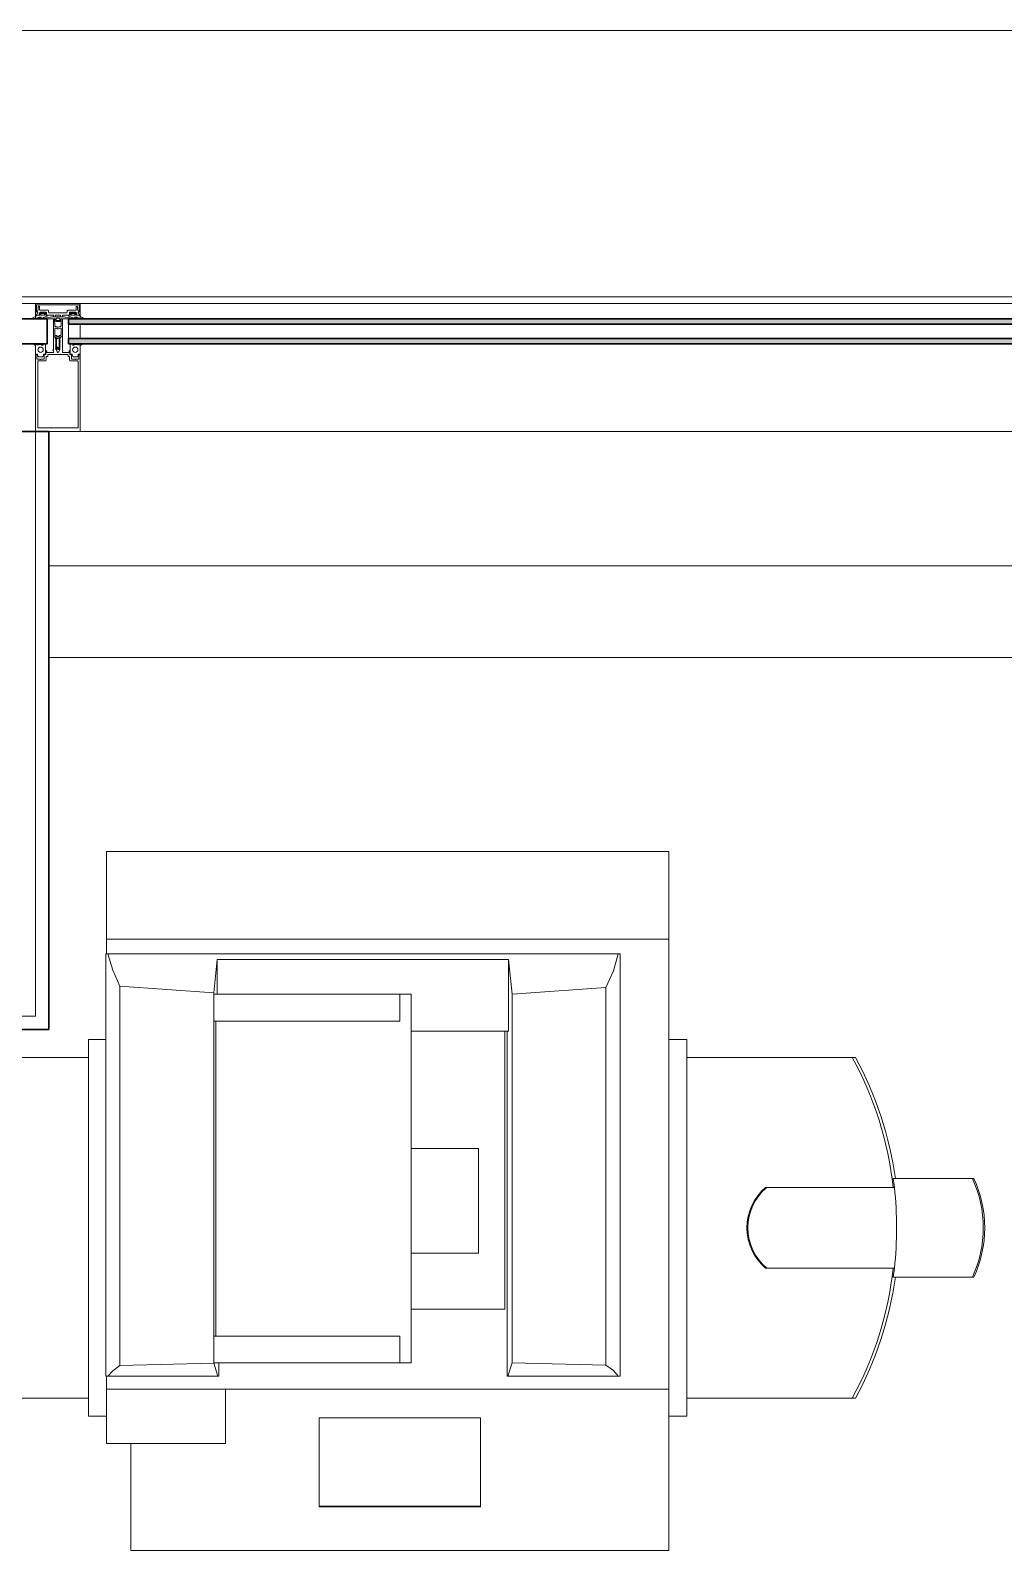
# Model space of a CAD drawing. Header units: millimetres. Extents: x 90978 to 295199, y -4084 to 97293.
# Drawn here: x 190020 to 191105, y 33305 to 35000 of the extents above; entities that cross this region are included whole.
import ezdxf

# ---------------------------------------------------------------- set-up
doc = ezdxf.new("R2010")
doc.units = ezdxf.units.MM
doc.header["$MEASUREMENT"] = 0
for name, color, linetype, lineweight in [('CSM-STL-XX-ZZ-M3-A-XXXX-00001_detached _19_04_21__rvt-1-Level 0$0$A-DETL-GENF', 7, 'CONTINUOUS', 9), ('CSM-STL-XX-ZZ-M3-A-XXXX-00001_detached _19_04_21__rvt-1-Level 0$0$A-GLAZ-CURT', 7, 'CONTINUOUS', 9), ('CSM-STL-XX-ZZ-M3-A-XXXX-00001_detached _19_04_21__rvt-1-Level 0$0$A-GLAZ-CWMG', 7, 'CONTINUOUS', 9), ('CSM-STL-XX-ZZ-M3-A-XXXX-00001_detached _19_04_21__rvt-1-Level 0$0$A-WALL', 7, 'CONTINUOUS', 9), ('CSM-STL-XX-ZZ-M3-A-XXXX-00001_detached _19_04_21__rvt-1-Level 0$0$I-WALL', 7, 'CONTINUOUS', 9), ('I-FURN', 8, 'CONTINUOUS', 9)]:
    doc.layers.add(name, color=color, linetype=linetype, lineweight=lineweight)

msp = doc.modelspace()

# ---------------------------------------------------------------- hatches: boundary and pattern name
at = {"layer": 'CSM-STL-XX-ZZ-M3-A-XXXX-00001_detached _19_04_21__rvt-1-Level 0$0$A-GLAZ-CURT'}
h = msp.add_hatch(color=256, dxfattribs=at)
h.paths.add_polyline_path([(191565.4, 34650.7), (191571.3, 34650.7), (191571.3, 34656.7), (190062.8, 34656.7), (190062.8, 34650.7), (190932, 34650.7)], flags=0)
h.paths.add_polyline_path([(191565.4, 34672.7), (191571.3, 34672.7), (191571.3, 34678.7), (190062.8, 34678.7), (190062.8, 34672.7), (190932, 34672.7)], flags=0)

# ---------------------------------------------------------------- linework, layer by layer
at = {"layer": 'CSM-STL-XX-ZZ-M3-A-XXXX-00001_detached _19_04_21__rvt-1-Level 0$0$A-DETL-GENF'}
for p, q in [((190027.3, 34695.7), (190074.3, 34695.7)), ((190023.6, 34678.7), (190022.7, 34678.7)), ((190025.8, 34683.2), (190025.8, 34694.2)), ((190026.7, 34682.7), (190026.3, 34682.7)), ((190026.8, 34693.7), (190026.8, 34692.4)), ((190028.4, 34685.6), (190026.9, 34683)), ((190028.2, 34685.6), (190026.9, 34682.8)), ((190027, 34692), (190027, 34686.6)), ((190027, 34682.7), (190029.9, 34682.7)), ((190027.1, 34686.4), (190028.2, 34685.8)), ((190027.2, 34682.7), (190030.5, 34682.7)), ((190028, 34694.2), (190027.3, 34694.2)), ((190029, 34689), (190027.6, 34686.6)), ((190027.6, 34686.3), (190028.3, 34685.9)), ((190070.1, 34694.2), (190028, 34694.2)), ((190029, 34692.2), (190029, 34689.3)), ((190029, 34679.2), (190034.2, 34679.2)), ((190045.8, 34678.7), (190029, 34678.7)), ((190029.8, 34692.7), (190029.5, 34692.7)), ((190029.8, 34683.9), (190029.8, 34684.4)), ((190030.5, 34683.8), (190030, 34683.7)), ((190030, 34680), (190032.1, 34680.3)), ((190030.3, 34688.9), (190030.3, 34692.2)), ((190030.3, 34684.4), (190031.8, 34685.7)), ((190032, 34680.5), (190030.3, 34680.5)), ((190030.7, 34683.8), (190030.5, 34683.8)), ((190030.7, 34682.9), (190030.7, 34683.8)), ((190039.5, 34688.4), (190030.8, 34688.4)), ((190031.3, 34685.9), (190037.5, 34685.9)), ((190031.8, 34685.7), (190036, 34685.7)), ((190031.9, 34684.2), (190031.9, 34683.2)), ((190035.4, 34684.7), (190032.4, 34684.7)), ((190032.4, 34682.7), (190035.4, 34682.7)), ((190038.6, 34681.6), (190034.7, 34680)), ((190035, 34679.3), (190042.2, 34680.6)), ((190035.9, 34683.2), (190035.9, 34684.2)), ((190036, 34685.7), (190037.5, 34684.4)), ((190037.2, 34683.8), (190037.2, 34682.9)), ((190037.4, 34683.8), (190037.2, 34683.8)), ((190037.8, 34683.7), (190037.4, 34683.8)), ((190037.4, 34682.7), (190038.9, 34682.7)), ((190038, 34685.4), (190038, 34683.9)), ((190038, 34682.7), (190045.3, 34682.7)), ((190038.9, 34682.7), (190038.9, 34682.1)), ((190040.5, 34686.2), (190040.5, 34687.4)), ((190050.8, 34685.2), (190041.5, 34685.2)), ((190044, 34680.7), (190050.8, 34680.7)), ((190045.8, 34682.2), (190045.8, 34681.2)), ((190047.2, 34678.7), (190045.8, 34678.7)), ((190045.8, 34678.5), (190045.8, 34659.2)), ((190046.9, 34678.7), (190046, 34678.7)), ((190046.3, 34680.7), (190047.2, 34680.7)), ((190047.6, 34677.6), (190047.6, 34678.3)), ((190047.7, 34681.2), (190047.7, 34682.2)), ((190048.2, 34682.7), (190050.5, 34682.7)), ((190048.8, 34678.8), (190048.8, 34677.2)), ((190050.8, 34679.3), (190049.3, 34679.3)), ((190060.1, 34685.2), (190050.8, 34685.2)), ((190050.8, 34680.7), (190057.7, 34680.7)), ((190052.3, 34679.3), (190050.8, 34679.3)), ((190051.1, 34682.7), (190053.4, 34682.7)), ((190052.8, 34677.2), (190052.8, 34678.8)), ((190053.9, 34682.2), (190053.9, 34681.2)), ((190054.1, 34678.3), (190054.1, 34677.6)), ((190054.4, 34680.7), (190055.3, 34680.7)), ((190055.8, 34678.7), (190054.5, 34678.7)), ((190055.6, 34678.7), (190054.8, 34678.7)), ((190055.8, 34681.2), (190055.8, 34682.2)), ((190072.6, 34678.7), (190055.8, 34678.7)), ((190055.8, 34668.9), (190055.8, 34678.5)), ((190056.3, 34682.7), (190063.7, 34682.7)), ((190059.4, 34680.6), (190066.6, 34679.3)), ((190061.1, 34687.4), (190061.1, 34686.2)), ((190070.8, 34688.4), (190062.1, 34688.4)), ((190062.7, 34682.7), (190062.7, 34682.1)), ((190064.3, 34682.7), (190062.7, 34682.7)), ((190063, 34681.6), (190066.9, 34680)), ((190063.6, 34683.9), (190063.6, 34685.4)), ((190063.8, 34683.7), (190064.3, 34683.8)), ((190064.1, 34685.9), (190070.3, 34685.9)), ((190065.6, 34685.7), (190064.1, 34684.4)), ((190064.3, 34683.8), (190064.5, 34683.8)), ((190064.5, 34683.8), (190064.5, 34682.9)), ((190069.8, 34685.7), (190065.6, 34685.7)), ((190065.7, 34683.2), (190065.7, 34684.2)), ((190066.2, 34684.7), (190069.2, 34684.7)), ((190069.2, 34682.7), (190066.2, 34682.7)), ((190067.5, 34679.2), (190072.6, 34679.2)), ((190069.6, 34680.5), (190071.4, 34680.5)), ((190071.7, 34680), (190069.6, 34680.3)), ((190069.7, 34684.2), (190069.7, 34683.2)), ((190071.3, 34684.4), (190069.8, 34685.7)), ((190074.3, 34694.2), (190070.1, 34694.2)), ((190071, 34683.8), (190071.2, 34683.8)), ((190071, 34682.9), (190071, 34683.8)), ((190071.2, 34683.8), (190071.6, 34683.7)), ((190074.4, 34682.7), (190071.2, 34682.7)), ((190071.3, 34692.2), (190071.3, 34688.9)), ((190072.1, 34692.7), (190071.8, 34692.7)), ((190071.8, 34684.4), (190071.8, 34683.9)), ((190071.8, 34682.7), (190074.6, 34682.7)), ((190072.6, 34689.3), (190072.6, 34692.2)), ((190074.1, 34686.6), (190072.7, 34689)), ((190073.3, 34685.9), (190074, 34686.3)), ((190074.8, 34683), (190073.3, 34685.6)), ((190074.8, 34682.8), (190073.4, 34685.6)), ((190073.5, 34685.8), (190074.5, 34686.3)), ((190074.6, 34686.5), (190074.6, 34692)), ((190074.8, 34692.4), (190074.8, 34693.7)), ((190075.3, 34682.7), (190075, 34682.7)), ((190075.8, 34694.2), (190075.8, 34683.2)), ((190078, 34678.7), (190079, 34678.7)), ((190047.1, 34677.8), (190047.6, 34677.8)), ((190047.3, 34670.7), (190047.1, 34677.8)), ((190048.8, 34675.7), (190047.2, 34677)), ((190047.3, 34660.7), (190047.3, 34667.9)), ((190047.4, 34677.6), (190047.6, 34677.6)), ((190048.2, 34670.2), (190047.8, 34670.2)), ((190047.8, 34668.4), (190048.2, 34668.4)), ((190052.8, 34675.7), (190048.8, 34675.7)), ((190049.3, 34676.7), (190052.3, 34676.7)), ((190054.4, 34677), (190052.8, 34675.7)), ((190053.8, 34670.2), (190053.5, 34670.2)), ((190053.5, 34668.4), (190053.7, 34668.4)), ((190053.7, 34668.4), (190053.8, 34668.4)), ((190054.1, 34677.8), (190054.5, 34677.8)), ((190054.1, 34677.6), (190054.3, 34677.6)), ((190054.4, 34671.2), (190054.3, 34670.7)), ((190054.3, 34667.9), (190054.3, 34660.7)), ((190054.5, 34677.8), (190054.4, 34671.2)), ((190055.8, 34659.2), (190055.8, 34668.9)), ((190027.1, 34650.7), (190024.7, 34650.7)), ((190025.8, 34648.3), (190025.8, 34639.1)), ((190027.1, 34650.3), (190027.1, 34650.7)), ((190029.1, 34649.8), (190027.6, 34649.8)), ((190031.4, 34650.1), (190030.1, 34650.1)), ((190035.5, 34650.7), (190032.8, 34650.7)), ((190032.8, 34649.7), (190034.2, 34649.7)), ((190034.2, 34649.2), (190033.3, 34649.2)), ((190037, 34639.1), (190037, 34649.2)), ((190045.3, 34643.7), (190045.8, 34644.6)), ((190045.8, 34644.8), (190045.8, 34658.2)), ((190046.3, 34658.7), (190048.3, 34658.7)), ((190048.2, 34658.7), (190046.3, 34658.7)), ((190048.3, 34660.2), (190047.8, 34660.2)), ((190047.8, 34657.5), (190048.6, 34656.6)), ((190048.5, 34657.8), (190048, 34657.8)), ((190048.6, 34656.3), (190048.2, 34656)), ((190048.2, 34656), (190048.6, 34655.8)), ((190048.5, 34654.4), (190048.2, 34654.2)), ((190048.2, 34654.2), (190048.6, 34654)), ((190048.6, 34652.7), (190048.2, 34652.4)), ((190048.2, 34652.4), (190048.6, 34652.2)), ((190048.6, 34650.9), (190048.2, 34650.6)), ((190048.2, 34650.6), (190048.6, 34650.4)), ((190048.6, 34649.1), (190048.2, 34648.8)), ((190048.2, 34648.8), (190048.6, 34648.6)), ((190048.6, 34647.3), (190048.2, 34647)), ((190048.2, 34647), (190048.6, 34646.8)), ((190048.6, 34645.5), (190048.2, 34645.2)), ((190048.2, 34645.2), (190048.6, 34645)), ((190048.5, 34654.1), (190048.6, 34653.8)), ((190048.5, 34651.4), (190048.6, 34651.1)), ((190048.6, 34653.8), (190048.7, 34652.8)), ((190048.6, 34652.2), (190048.6, 34651.8)), ((190048.6, 34651.1), (190048.7, 34652)), ((190048.7, 34658.2), (190048.7, 34658)), ((190048.7, 34655.6), (190048.7, 34654.5)), ((190048.7, 34650.2), (190048.7, 34649.2)), ((190048.7, 34648.4), (190048.7, 34647.4)), ((190048.7, 34646.6), (190048.8, 34645.6)), ((190048.8, 34645.6), (190049.6, 34644.3)), ((190048.8, 34644.6), (190049.9, 34641.8)), ((190050, 34644.6), (190049.6, 34645.4)), ((190050.7, 34658.5), (190049.8, 34659.5)), ((190049.8, 34645.7), (190051.9, 34645.7)), ((190050.8, 34646.7), (190050, 34646.7)), ((190051.7, 34646.7), (190050.8, 34646.7)), ((190051.8, 34659.5), (190051, 34658.5)), ((190052, 34645.4), (190051.6, 34644.6)), ((190051.8, 34641.8), (190052.9, 34644.6)), ((190052.1, 34644.3), (190052.8, 34645.6)), ((190052.8, 34645.6), (190052.9, 34644.8)), ((190052.9, 34658), (190052.9, 34658.2)), ((190052.9, 34655.5), (190052.9, 34656.3)), ((190052.9, 34654.7), (190053, 34653.8)), ((190052.9, 34651.9), (190052.9, 34652.9)), ((190052.9, 34650.1), (190053, 34651.1)), ((190052.9, 34648.3), (190052.9, 34649.3)), ((190052.9, 34646.5), (190052.9, 34647.5)), ((190053.4, 34655.1), (190053, 34655.4)), ((190053, 34654.9), (190053.4, 34655.1)), ((190053, 34653.8), (190053.2, 34654.1)), ((190053.4, 34653.3), (190053, 34653.6)), ((190053, 34653.1), (190053.4, 34653.3)), ((190053, 34651.8), (190053, 34652.2)), ((190053.4, 34651.5), (190053, 34651.8)), ((190053, 34651.3), (190053.4, 34651.5)), ((190053, 34651.1), (190053.2, 34651.4)), ((190053.4, 34649.7), (190053, 34650)), ((190053, 34649.5), (190053.4, 34649.7)), ((190053.4, 34647.9), (190053, 34648.2)), ((190053, 34647.7), (190053.4, 34647.9)), ((190053.4, 34646.1), (190053, 34646.4)), ((190053, 34645.9), (190053.4, 34646.1)), ((190053.6, 34657.8), (190053.1, 34657.8)), ((190053.1, 34656.7), (190053.8, 34657.4)), ((190053.8, 34660.2), (190053.4, 34660.2)), ((190053.4, 34658.7), (190055.3, 34658.7)), ((190055.3, 34658.7), (190053.4, 34658.7)), ((190053.8, 34657.4), (190053.8, 34657.6)), ((190055.8, 34658.2), (190055.8, 34644.8)), ((190055.9, 34644.6), (190056.4, 34643.7)), ((190064.6, 34639.1), (190064.6, 34649.2)), ((190066.1, 34650.7), (190068.9, 34650.7)), ((190068.9, 34649.7), (190067.5, 34649.7)), ((190067.5, 34649.2), (190068.4, 34649.2)), ((190070.2, 34650.1), (190071.5, 34650.1)), ((190072.6, 34649.8), (190074, 34649.8)), ((190074.5, 34650.7), (190077, 34650.7)), ((190074.5, 34650.3), (190074.5, 34650.7)), ((190075.8, 34648.3), (190075.8, 34639.1)), ((190025.8, 34639.1), (190027.8, 34639.1)), ((190025.8, 34626.1), (190025.8, 34638.2)), ((190026.3, 34638.7), (190027.4, 34638.7)), ((190027.3, 34637.5), (190027.3, 34634.2)), ((190029.5, 34636.1), (190027.4, 34637.9)), ((190028.1, 34637.7), (190027.5, 34637.7)), ((190028.2, 34638.1), (190027.6, 34638.1)), ((190027.8, 34633.7), (190031.1, 34633.7)), ((190027.9, 34637.5), (190029.5, 34636.1)), ((190028.2, 34638.1), (190028.2, 34638.7)), ((190028.3, 34631.2), (190028.3, 34626.1)), ((190036.7, 34631.7), (190028.8, 34631.7)), ((190029.5, 34636.1), (190033.5, 34636.1)), ((190031.7, 34633.7), (190035, 34633.7)), ((190033.5, 34636.1), (190035.5, 34637.9)), ((190034.7, 34638.1), (190034.7, 34638.7)), ((190034.7, 34638.1), (190035.3, 34638.1)), ((190035.3, 34637.7), (190034.7, 34637.7)), ((190035.1, 34639.1), (190037, 34639.1)), ((190035.5, 34638.7), (190037.1, 34638.7)), ((190035.5, 34634.2), (190035.5, 34637.5)), ((190037.3, 34638.9), (190037.3, 34642.4)), ((190037.4, 34642.6), (190037.7, 34643.1)), ((190037.7, 34636), (190037.7, 34632.7)), ((190038.1, 34642.1), (190038.1, 34641.4)), ((190038.4, 34642.6), (190038.2, 34642.4)), ((190039, 34636.5), (190038.2, 34636.5)), ((190038.3, 34641.2), (190041.3, 34641.2)), ((190039.5, 34638.2), (190039.5, 34637)), ((190045.4, 34638.7), (190040, 34638.7)), ((190041.9, 34641.2), (190045.6, 34641.2)), ((190045.6, 34643.4), (190045.4, 34643.4)), ((190050.8, 34638.7), (190045.4, 34638.7)), ((190045.8, 34641.4), (190045.8, 34643.2)), ((190061.6, 34638.7), (190050.8, 34638.7)), ((190055.8, 34643.2), (190055.8, 34641.4)), ((190056.2, 34643.4), (190056, 34643.4)), ((190056, 34641.2), (190059.8, 34641.2)), ((190060.4, 34641.2), (190063.3, 34641.2)), ((190062.1, 34637), (190062.1, 34638.2)), ((190063.4, 34636.5), (190062.6, 34636.5)), ((190063.4, 34642.4), (190063.3, 34642.6)), ((190063.5, 34641.4), (190063.5, 34642.1)), ((190063.9, 34632.7), (190063.9, 34636)), ((190064, 34643.1), (190064.2, 34642.6)), ((190064.3, 34642.4), (190064.3, 34638.9)), ((190064.5, 34638.7), (190066.2, 34638.7)), ((190066.5, 34639.1), (190064.6, 34639.1)), ((190072.8, 34631.7), (190064.9, 34631.7)), ((190068.2, 34636.1), (190066.1, 34637.8)), ((190066.1, 34637.5), (190066.1, 34634.2)), ((190066.9, 34638.1), (190066.3, 34638.1)), ((190066.9, 34637.7), (190066.3, 34637.7)), ((190066.6, 34633.7), (190069.9, 34633.7)), ((190066.9, 34638.1), (190066.9, 34638.7)), ((190072.2, 34636.1), (190068.2, 34636.1)), ((190070.5, 34633.7), (190073.8, 34633.7)), ((190072.2, 34636.1), (190074.2, 34637.8)), ((190073.8, 34637.5), (190072.2, 34636.1)), ((190073.3, 34626.1), (190073.3, 34631.2)), ((190073.4, 34638.1), (190073.4, 34638.7)), ((190073.4, 34638.1), (190074, 34638.1)), ((190074.1, 34637.7), (190073.5, 34637.7)), ((190075.8, 34639.1), (190073.8, 34639.1)), ((190074.3, 34638.7), (190075.3, 34638.7)), ((190074.3, 34634.2), (190074.3, 34637.5)), ((190075.8, 34638.2), (190075.8, 34626.1)), ((190025.8, 34564.9), (190025.8, 34626.1)), ((190028.3, 34626.1), (190028.3, 34564.9)), ((190073.3, 34564.9), (190073.3, 34626.1)), ((190075.8, 34564.9), (190075.8, 34626.1)), ((190025.8, 34564.9), (190025.8, 34554.2)), ((190028.3, 34557.5), (190028.3, 34564.9)), ((190073.3, 34564.9), (190073.3, 34557.5)), ((190075.8, 34554.2), (190075.8, 34564.9)), ((190026.8, 34553.2), (190074.8, 34553.2)), ((190072.8, 34557), (190028.8, 34557))]:
    msp.add_line(p, q, dxfattribs=at)
for centre in [(190031.5, 34644.2), (190070.2, 34644.2)]:
    msp.add_circle(centre, 3, dxfattribs=at)
for centre, radius, start, end in [((190027.3, 34694.2), 1.5, 90, 180), ((190074.3, 34694.2), 1.5, 0, 90), ((190022.7, 34679), 0.25, 151.0662, 270), ((190024.2, 34678.1), 2, 109.948, 151.0662), ((190021.1, 34686.6), 7, 289.948, 324.4239), ((190023.6, 34680.2), 1.5, 270, 283.3207), ((190013.4, 34723.5), 46, 283.3207, 290.1437), ((190026.3, 34683.2), 0.5, 180, 270), ((190026.7, 34682.9), 0.2, 270, 333.4345), ((190027.3, 34693.7), 0.5, 90, 180), ((190027, 34692.4), 0.2, 180, 240.0066), ((190027, 34682.9), 0.2, 149.2563, 270), ((190027.2, 34682.2), 0.5, 90, 144.4239), ((190026.8, 34692), 0.2, 0, 60.0066), ((190027.2, 34686.6), 0.2, 180, 239.9992), ((190027.7, 34686.5), 0.2, 150, 240), ((190028.1, 34685.7), 0.2, 333.4345, 59.9992), ((190028.2, 34685.7), 0.2, 329.2563, 60), ((190029, 34679), 0.2, 90, 180), ((190029, 34678.9), 0.2, 180, 270), ((190029.5, 34692.2), 0.5, 90, 180), ((190028.5, 34689.3), 0.5, 330, 0), ((190030.3, 34677.5), 3, 90, 110.1437), ((190030.1, 34679.6), 0.4, 111.8287, 270), ((190029.8, 34692.2), 0.5, 0, 90), ((190031.3, 34684.4), 1.5, 90, 180), ((190030, 34683.9), 0.2, 180, 270), ((190029.9, 34683.7), 1, 270, 345.5225), ((190031, 34687.8), 8.63, 264.1001, 279.8385), ((190030.5, 34684.1), 0.3, 132, 259.9999), ((190030.8, 34688.9), 0.5, 180, 270), ((190030.5, 34682.9), 0.2, 270, 0), ((190030.6, 34683.5), 0.2, 345.5225, 89.9999), ((190032.4, 34684.2), 0.5, 90, 180), ((190032.4, 34683.2), 0.5, 180, 224.9999), ((190032, 34680.4), 0.1, 291.8289, 90), ((190032.4, 34683.2), 0.5, 225, 270), ((190031, 34687.8), 8.63, 279.8385, 295.5769), ((190034.2, 34684.2), 5, 270, 280), ((190035.4, 34684.2), 0.5, 0, 90), ((190035.4, 34683.2), 0.5, 270, 0), ((190037.2, 34683.5), 0.2, 90.0001, 194.4775), ((190038, 34683.7), 1, 194.4775, 270), ((190037.4, 34682.9), 0.2, 180, 270), ((190037.3, 34684.1), 0.3, 280, 48), ((190037.5, 34685.4), 0.5, 0, 90), ((190037.8, 34683.9), 0.2, 270, 0), ((190038.4, 34682.1), 0.5, 292.0362, 0), ((190039.5, 34687.4), 1, 0, 90), ((190041.5, 34686.2), 1, 180, 270), ((190044, 34670.7), 10, 90, 100), ((190045.3, 34682.2), 0.5, 0, 90), ((190046.3, 34681.2), 0.5, 180, 270), ((190046, 34678.5), 0.2, 90, 180), ((190046.9, 34677.8), 0.9, 16.6016, 90), ((190047.2, 34681.2), 0.5, 270, 0), ((190047.2, 34678.3), 0.4, 0, 90), ((190048.2, 34682.2), 0.5, 90, 180), ((190049.3, 34678.8), 0.5, 90, 180), ((190050.8, 34682.7), 0.3, 90, 180), ((190050.8, 34682.7), 0.3, 360, 90), ((190052.3, 34678.8), 0.5, 0, 90), ((190053.4, 34682.2), 0.5, 0, 90), ((190054.4, 34681.2), 0.5, 180, 270), ((190054.8, 34677.8), 0.9, 90, 163.3984), ((190054.5, 34678.3), 0.4, 90, 180), ((190055.3, 34681.2), 0.5, 270, 0), ((190055.6, 34678.5), 0.2, 0, 90), ((190056.3, 34682.2), 0.5, 90, 180), ((190057.7, 34670.7), 10, 80, 90), ((190060.1, 34686.2), 1, 270, 0), ((190062.1, 34687.4), 1, 90, 180), ((190063.2, 34682.1), 0.5, 180, 247.9638), ((190064.1, 34685.4), 0.5, 90, 180), ((190063.8, 34683.9), 0.2, 180, 270), ((190063.7, 34683.7), 1, 270, 345.5225), ((190064.3, 34684.1), 0.3, 132, 259.9999), ((190064.3, 34682.9), 0.2, 270, 0), ((190064.4, 34683.5), 0.2, 345.5225, 89.9999), ((190066.2, 34684.2), 0.5, 90, 180), ((190066.2, 34683.2), 0.5, 180, 270), ((190067.5, 34684.2), 5, 260, 270), ((190070.7, 34687.8), 8.63, 244.4231, 260.1615), ((190069.2, 34684.2), 0.5, 0, 90), ((190069.2, 34683.2), 0.5, 270, 315), ((190070.7, 34687.8), 8.63, 260.1615, 275.8999), ((190069.6, 34680.4), 0.1, 90, 248.1714), ((190069.2, 34683.2), 0.5, 315, 0), ((190070.3, 34684.4), 1.5, 0, 90), ((190070.8, 34688.9), 0.5, 270, 0), ((190071, 34683.5), 0.2, 90.0001, 194.4775), ((190071.8, 34683.7), 1, 194.4775, 270), ((190071.2, 34682.9), 0.2, 180, 270), ((190071.1, 34684.1), 0.3, 280, 48), ((190071.8, 34692.2), 0.5, 90, 180), ((190071.4, 34677.5), 3, 69.8563, 90), ((190071.5, 34679.6), 0.4, 270, 68.1713), ((190071.6, 34683.9), 0.2, 270, 0), ((190072.1, 34692.2), 0.5, 0, 90), ((190088.3, 34723.5), 46, 249.8563, 256.6793), ((190073.1, 34689.3), 0.5, 180, 210), ((190072.6, 34679), 0.2, 360, 90), ((190072.6, 34678.9), 0.2, 270, 0), ((190073.4, 34685.7), 0.2, 120, 210.7437), ((190073.6, 34685.6), 0.2, 116.565, 206.565), ((190073.9, 34686.5), 0.2, 300, 30), ((190074.3, 34693.7), 0.5, 0, 90), ((190074.4, 34682.2), 0.5, 35.5761, 90), ((190074.4, 34686.5), 0.2, 296.565, 0), ((190074.8, 34692), 0.2, 120, 180), ((190074.6, 34682.9), 0.2, 270, 30.7437), ((190074.6, 34692.4), 0.2, 300, 0), ((190075, 34682.9), 0.2, 206.565, 270), ((190080.5, 34686.6), 7, 215.5761, 250.052), ((190075.3, 34683.2), 0.5, 270, 0), ((190078, 34680.2), 1.5, 256.6793, 270), ((190077.5, 34678.1), 2, 28.9338, 70.052), ((190079, 34679), 0.25, 270, 28.9338), ((190047.4, 34677.3), 0.3, 100.0001, 230), ((190047.8, 34670.7), 0.5, 181.5074, 270), ((190047.8, 34667.9), 0.5, 90, 180), ((190047.6, 34678), 0.2, 270, 0), ((190048.2, 34668.2), 2, 48.5904, 90), ((190048.2, 34666.4), 2, 48.5904, 90), ((190049.3, 34677.2), 0.5, 180, 270), ((190050.8, 34671.2), 2, 228.5904, 270.0043), ((190050.8, 34669.4), 2, 228.5904, 270.0043), ((190050.8, 34671.2), 2, 270.0042, 311.4097), ((190050.8, 34669.4), 2, 270.0042, 311.4097), ((190053.5, 34668.2), 2, 90, 131.4097), ((190053.5, 34666.4), 2, 90, 131.4097), ((190052.3, 34677.2), 0.5, 270, 0), ((190053.8, 34670.7), 0.5, 270, 358.4904), ((190053.8, 34667.9), 0.5, 0, 90), ((190054.1, 34678), 0.2, 180, 270), ((190054.2, 34677.3), 0.3, 310, 79.9999), ((190024.7, 34650.2), 0.5, 90, 260.6077), ((190024.3, 34648.3), 1.5, 0, 80.6077), ((190027.6, 34650.3), 0.5, 180, 270), ((190030.1, 34648.1), 2, 90, 121.7883), ((190031.4, 34648.1), 2, 37.4952, 90), ((190032.8, 34650.2), 0.5, 90, 270), ((190033.3, 34649.5), 0.3, 217.4952, 270), ((190034.2, 34649.5), 0.25, 270, 90), ((190035.5, 34649.2), 1.5, 0, 90), ((190046.3, 34659.2), 0.5, 180, 270), ((190046.3, 34658.2), 0.5, 90, 180), ((190045.3, 34644.8), 0.5, 330, 0), ((190047.8, 34660.7), 0.5, 180, 270), ((190048, 34657.6), 0.2, 90, 180), ((190048.2, 34658.2), 0.5, 0, 90), ((190048.3, 34658.2), 2, 40, 90), ((190048.3, 34658.2), 0.5, 356.762, 90), ((190048.6, 34654.2), 0.2, 119.9999, 179.9992), ((190048.6, 34651.5), 0.2, 120, 180), ((190048.5, 34658), 0.2, 270, 0), ((190048.5, 34656.4), 0.2, 300.0001, 21.156), ((190048.5, 34655.6), 0.2, 0, 60), ((190048.5, 34654.6), 0.2, 300, 360), ((190048.5, 34653.8), 0.2, 0, 60), ((190154.4, 34652.2), 105.7, 179.144, 180), ((190048.5, 34652.8), 0.2, 300.0001, 360), ((190048.5, 34652), 0.2, 0, 60), ((190154.4, 34652.2), 105.7, 180.6016, 183.5774), ((190048.5, 34651), 0.2, 300.0001, 360), ((190048.5, 34650.2), 0.2, 0, 60), ((190048.5, 34649.2), 0.2, 300.0001, 0), ((190048.5, 34648.4), 0.2, 0, 60), ((190048.5, 34647.4), 0.2, 300.0001, 0), ((190048.5, 34646.6), 0.2, 0, 60), ((190048.5, 34645.6), 0.2, 300.0001, 360), ((190048.5, 34644.8), 0.2, 0.0002, 60), ((190154.4, 34652.2), 105.7, 176.762, 178.7834), ((190049.2, 34644.8), 0.5, 180.0003, 202.5), ((190154.4, 34652.2), 105, 177.3127, 182.7418), ((190049.6, 34657.1), 0.2, 51.4193, 177.3127), ((190050, 34647.2), 0.5, 182.7418, 270), ((190049.8, 34645.5), 0.2, 90, 205), ((190050.8, 34658.6), 1.7, 231.4193, 270.0001), ((190049.8, 34644.5), 0.25, 270, 0), ((190050.8, 34658.6), 0.2, 220, 270.0002), ((190050.8, 34658.6), 0.2, 269.9998, 320), ((190050.8, 34658.6), 1.7, 269.9999, 308.5808), ((190051.9, 34644.5), 0.25, 180, 270), ((190051.7, 34647.2), 0.5, 270, 357.2582), ((190053.4, 34658.2), 2, 90, 140), ((190052, 34657.1), 0.2, 65.6341, 128.5808), ((190051.9, 34645.5), 0.2, 335, 90), ((190052, 34657.1), 0.2, 2.6873, 65.6339), ((189947.3, 34652.2), 105, 357.2582, 2.6873), ((189947.3, 34652.2), 105.7, 356.4226, 359.3983), ((190053.4, 34658.2), 0.5, 90, 180), ((190053.4, 34658.2), 0.5, 90, 183.2381), ((189947.3, 34652.2), 105.7, 1.2165, 3.2381), ((190053.1, 34658), 0.2, 180, 270), ((190053.4, 34656.3), 0.5, 135, 180), ((190053.1, 34655.5), 0.2, 180, 239.9999), ((190053.1, 34654.7), 0.2, 120, 180), ((190053.1, 34653.7), 0.2, 180, 239.9999), ((190053.1, 34652.9), 0.2, 120, 180), ((190053.1, 34651.9), 0.2, 180, 239.656), ((190053.1, 34651.1), 0.2, 120, 180), ((190053.1, 34650.1), 0.2, 180, 239.9999), ((190053.1, 34649.3), 0.2, 120, 180), ((190053.1, 34648.3), 0.2, 180, 239.9999), ((190053.1, 34647.5), 0.2, 120, 180), ((190053.1, 34646.5), 0.2, 180, 239.9999), ((190053.1, 34645.7), 0.2, 120, 180), ((190052.4, 34644.8), 0.5, 337.5, 360), ((189947.3, 34652.2), 105.7, 0, 0.856), ((190053, 34654.2), 0.2, 359.9994, 59.9994), ((190053, 34651.5), 0.2, 0, 60), ((190053.6, 34657.6), 0.2, 360, 90), ((190053.8, 34660.7), 0.5, 270, 315), ((190053.8, 34660.7), 0.5, 315, 0), ((190055.3, 34659.2), 0.5, 270, 0), ((190055.3, 34658.2), 0.5, 0, 90), ((190056.3, 34644.8), 0.5, 180, 210), ((190066.1, 34649.2), 1.5, 90, 180), ((190067.5, 34649.5), 0.25, 90, 270), ((190068.4, 34649.5), 0.3, 270, 322.5048), ((190070.2, 34648.1), 2, 90, 142.5048), ((190068.9, 34650.2), 0.5, 270, 90), ((190071.5, 34648.1), 2, 58.2117, 90), ((190074, 34650.3), 0.5, 270, 0), ((190077.3, 34648.3), 1.5, 99.3923, 180), ((190077, 34650.2), 0.5, 279.3923, 90), ((190026.3, 34638.2), 0.5, 90, 180), ((190027.5, 34637.5), 0.2, 90, 180), ((190027.8, 34634.2), 0.5, 180, 270), ((190027.4, 34637.7), 1, 14.4775, 90), ((190027.6, 34637.9), 0.2, 90, 190.8411), ((190027.8, 34638.7), 0.4, 0, 90), ((190027.8, 34638.7), 0.4, 0, 90), ((190028.1, 34637.9), 0.2, 270, 14.4775), ((190028.8, 34631.2), 0.5, 90, 180), ((190031.4, 34633.7), 0.3, 180, 0), ((190035.5, 34637.7), 1, 90, 165.5225), ((190034.7, 34637.9), 0.2, 165.5225, 270), ((190035.1, 34638.7), 0.4, 90, 180), ((190035, 34634.2), 0.5, 270, 0), ((190035.3, 34637.9), 0.2, 349.1589, 90), ((190035.3, 34637.5), 0.2, 0, 90), ((190036.7, 34632.7), 1, 270, 0), ((190037.1, 34638.9), 0.2, 270, 0), ((190037.8, 34642.4), 0.5, 144.9999, 180), ((190038, 34642.8), 0.4, 90, 144.9999), ((190038.2, 34636), 0.5, 90, 180), ((190038, 34642.8), 0.4, 325, 90), ((190038.6, 34642.1), 0.5, 145, 180), ((190038.3, 34641.4), 0.2, 180, 270), ((190039, 34637), 0.5, 270, 0), ((190040, 34638.2), 0.5, 90, 180), ((190041.6, 34641.2), 0.3, 180, 0), ((190045.4, 34643.6), 0.2, 150, 270), ((190045.6, 34643.2), 0.2, 0, 90), ((190045.6, 34641.4), 0.2, 270, 0), ((190049.8, 34644.5), 0.25, 210, 270.0001), ((190050.8, 34642.2), 1, 202.5, 270), ((190050.8, 34642.2), 1, 270, 337.5), ((190051.9, 34644.5), 0.25, 270.0001, 330), ((190056, 34641.4), 0.2, 180, 270), ((190056.2, 34643.6), 0.2, 270, 30), ((190060.1, 34641.2), 0.3, 180, 0), ((190061.6, 34638.2), 0.5, 0, 90), ((190062.6, 34637), 0.5, 180, 270), ((190063.6, 34642.8), 0.4, 90.0002, 214.9998), ((190063.3, 34641.4), 0.2, 270, 0), ((190063, 34642.1), 0.5, 0, 34.9998), ((190063.4, 34636), 0.5, 0, 90), ((190063.6, 34642.8), 0.4, 35, 90.0002), ((190064.9, 34632.7), 1, 180, 270), ((190063.8, 34642.4), 0.5, 0, 35), ((190064.5, 34638.9), 0.2, 180, 270), ((190066.3, 34637.9), 0.2, 90, 190.8411), ((190066.3, 34637.5), 0.2, 90, 180), ((190066.6, 34634.2), 0.5, 180, 270), ((190066.2, 34637.7), 1, 14.4775, 90), ((190066.5, 34638.7), 0.4, 0, 90), ((190066.9, 34637.9), 0.2, 270, 14.4775), ((190070.2, 34633.7), 0.3, 180, 0), ((190072.8, 34631.2), 0.5, 0, 90), ((190074.3, 34637.7), 1, 90, 165.5225), ((190073.5, 34637.9), 0.2, 165.5225, 270), ((190073.8, 34638.7), 0.4, 90, 180), ((190073.8, 34638.7), 0.4, 90, 180), ((190073.8, 34634.2), 0.5, 270, 0), ((190074, 34637.9), 0.2, 349.1589, 90), ((190074.1, 34637.5), 0.2, 0, 90), ((190075.3, 34638.2), 0.5, 0, 90), ((190026.8, 34554.2), 1, 180, 270), ((190028.8, 34557.5), 0.5, 180, 270), ((190072.8, 34557.5), 0.5, 270, 0), ((190074.8, 34554.2), 1, 270, 0)]:
    msp.add_arc(centre, radius, start, end, dxfattribs=at)
at = {"layer": 'CSM-STL-XX-ZZ-M3-A-XXXX-00001_detached _19_04_21__rvt-1-Level 0$0$A-GLAZ-CURT', "lineweight": 30}
for p, q in [((190038.8, 34678.7), (188562.8, 34678.7)), ((190038.8, 34650.7), (190038.8, 34678.7)), ((191571.3, 34678.7), (190062.8, 34678.7)), ((190062.8, 34678.7), (190062.8, 34672.7)), ((190062.8, 34672.7), (191571.3, 34672.7)), ((188562.8, 34650.7), (190038.8, 34650.7)), ((191571.3, 34656.7), (190062.8, 34656.7)), ((190062.8, 34656.7), (190062.8, 34650.7)), ((190062.8, 34650.7), (191571.3, 34650.7))]:
    msp.add_line(p, q, dxfattribs=at)
at = {"layer": 'CSM-STL-XX-ZZ-M3-A-XXXX-00001_detached _19_04_21__rvt-1-Level 0$0$A-GLAZ-CWMG'}
for p, q in [((190025.8, 34695.7), (188575.8, 34695.7)), ((191571.3, 34695.7), (190075.8, 34695.7)), ((190075.8, 34656.7), (190075.8, 34672.7)), ((190075.8, 34553.2), (191557.3, 34553.2))]:
    msp.add_line(p, q, dxfattribs=at)
at = {"layer": 'CSM-STL-XX-ZZ-M3-A-XXXX-00001_detached _19_04_21__rvt-1-Level 0$0$A-GLAZ-CWMG', "lineweight": 20, "extrusion": (0, 0, -1)}
for p, q in [((190075.8, 34695.7), (190025.8, 34695.7)), ((190025.8, 34695.7), (190025.8, 34678.7)), ((190075.8, 34678.7), (190075.8, 34695.7)), ((190025.8, 34678.7), (190038.8, 34678.7)), ((190038.8, 34678.7), (190038.8, 34650.7)), ((190062.8, 34650.7), (190062.8, 34678.7)), ((190062.8, 34678.7), (190075.8, 34678.7)), ((190038.8, 34650.7), (190025.8, 34650.7)), ((190025.8, 34650.7), (190025.8, 34553.2)), ((190075.8, 34650.7), (190062.8, 34650.7)), ((190075.8, 34553.2), (190075.8, 34650.7)), ((190025.8, 34553.2), (190075.8, 34553.2))]:
    msp.add_line(p, q, dxfattribs=at)
at = {"layer": 'CSM-STL-XX-ZZ-M3-A-XXXX-00001_detached _19_04_21__rvt-1-Level 0$0$A-WALL'}
for p, q in [((177049.8, 35000.2), (191309.8, 35000.2)), ((182558.8, 34703.2), (191309.8, 34703.2)), ((191309.8, 34703.2), (182558.8, 34703.2)), ((190025.8, 33901.2), (190025.8, 34553.2)), ((191309.8, 34403.2), (190040.8, 34403.2)), ((190025.8, 33901.2), (190010.8, 33901.2))]:
    msp.add_line(p, q, dxfattribs=at)
at = {"layer": 'CSM-STL-XX-ZZ-M3-A-XXXX-00001_detached _19_04_21__rvt-1-Level 0$0$I-WALL', "lineweight": 30}
for p, q in [((190040.8, 34553.2), (189970.8, 34553.2)), ((190040.8, 33886.2), (190040.8, 34553.2)), ((189970.8, 33886.2), (190025.8, 33886.2)), ((190025.8, 33886.2), (190040.8, 33886.2))]:
    msp.add_line(p, q, dxfattribs=at)
at = {"layer": 'CSM-STL-XX-ZZ-M3-A-XXXX-00001_detached _19_04_21__rvt-1-Level 0$0$I-WALL'}
for p, q in [((190040.8, 34403.2), (191309.8, 34403.2)), ((190040.8, 34403.2), (191207.8, 34403.2)), ((191207.8, 34301.2), (190040.8, 34301.2)), ((191207.8, 34301.2), (190040.8, 34301.2))]:
    msp.add_line(p, q, dxfattribs=at)
at = {"layer": 'I-FURN'}
for p, q in [((190105, 34084.8), (190732.1, 34084.8)), ((190105, 34084.8), (190105, 33987.1)), ((190732.1, 34084.8), (190732.1, 33987.1)), ((190105, 33987.1), (190732.1, 33987.1)), ((190105, 33970.8), (190105, 33987.1)), ((190732.1, 33987.1), (190732.1, 33485.4)), ((190104.1, 33970.8), (190104.1, 33499.6)), ((190104.1, 33970.8), (190106.6, 33970.8)), ((190106.6, 33970.8), (190675.7, 33970.8)), ((190111.9, 33952.4), (190106.6, 33970.8)), ((190675.7, 33970.8), (190670.3, 33951.6)), ((190675.7, 33970.8), (190677.9, 33970.8)), ((190677.9, 33499.6), (190677.9, 33970.8)), ((190120, 33934.7), (190111.9, 33952.4)), ((190228.6, 33964.4), (190224.6, 33927.3)), ((190228.6, 33925.6), (190228.6, 33964.4)), ((190228.6, 33964.4), (190553.2, 33964.4)), ((190557.3, 33925.8), (190553.2, 33964.4)), ((190553.2, 33964.4), (190553.2, 33884.4)), ((190670.3, 33951.6), (190661.9, 33933.3)), ((190224.6, 33927.3), (190120, 33934.7)), ((190120, 33934.7), (190120, 33511.6)), ((190661.9, 33933.3), (190557.3, 33925.8)), ((190661.9, 33933.3), (190661.9, 33512.1)), ((190224.6, 33927.3), (190224.6, 33514.1)), ((190224.6, 33895.6), (190224.6, 33925.6)), ((190224.6, 33925.6), (190432.1, 33925.6)), ((190432.1, 33925.6), (190444.6, 33925.6)), ((190432.1, 33895.6), (190432.1, 33925.6)), ((190444.6, 33925.6), (190444.6, 33514.5)), ((190557.3, 33925.8), (190557.3, 33514.6)), ((190432.1, 33895.6), (190224.6, 33895.6)), ((190227, 33544.5), (190227, 33895.6)), ((190444.6, 33884.4), (190553.2, 33884.4)), ((190549.4, 33884.4), (190549.4, 33574.6)), ((190551.7, 33884.4), (190551.7, 33499.6)), ((190085, 33875.2), (190104.1, 33875.2)), ((190085, 33875.2), (190085, 33455.2)), ((190732.1, 33875.2), (190752.1, 33875.2)), ((190752.1, 33875.2), (190752.1, 33455.2)), ((190085, 33855.2), (189900.4, 33855.2)), ((190936.6, 33855.2), (190752.1, 33855.2)), ((190940.2, 33855.2), (190936.6, 33855.2)), ((190444.6, 33753.8), (190519.7, 33753.8)), ((190444.6, 33753.8), (190444.6, 33636.8)), ((190519.7, 33636.8), (190519.7, 33753.8)), ((191070.6, 33720.2), (190982.4, 33720.2)), ((191070.6, 33720.2), (191072.1, 33720.2)), ((190840, 33710.2), (190982.4, 33710.2)), ((190982.4, 33710.2), (190983.6, 33710.2)), ((190519.7, 33636.8), (190444.6, 33636.8)), ((190982.4, 33620.2), (190840, 33620.2)), ((190983.6, 33620.2), (190982.4, 33620.2)), ((190982.4, 33610.2), (191070.6, 33610.2)), ((191072.1, 33610.2), (191070.6, 33610.2)), ((190549.4, 33574.6), (190444.6, 33574.6)), ((190224.6, 33544.5), (190432.1, 33544.5)), ((190224.6, 33544.5), (190224.6, 33514.5)), ((190432.1, 33514.5), (190432.1, 33544.5)), ((190111.9, 33505.7), (190120, 33511.6)), ((190120, 33511.6), (190224.6, 33514.1)), ((190432.1, 33514.5), (190224.6, 33514.5)), ((190224.6, 33514.1), (190229.3, 33499.6)), ((190230.3, 33514.5), (190230.3, 33499.6)), ((190444.6, 33514.5), (190432.1, 33514.5)), ((190552.5, 33499.6), (190557.3, 33514.6)), ((190557.3, 33514.6), (190661.9, 33512.1)), ((190661.9, 33512.1), (190670.3, 33506)), ((190106.6, 33499.6), (190104.1, 33499.6)), ((190105, 33499.6), (190105, 33493.3)), ((190105, 33485.4), (190105, 33499.6)), ((190106.6, 33499.6), (190111.9, 33505.7)), ((190229.3, 33499.6), (190106.6, 33499.6)), ((190230.3, 33499.6), (190229.3, 33499.6)), ((190552.5, 33499.6), (190551.7, 33499.6)), ((190675.7, 33499.6), (190552.5, 33499.6)), ((190670.3, 33506), (190675.7, 33499.6)), ((190677.9, 33499.6), (190675.7, 33499.6)), ((189900.4, 33475.2), (190085, 33475.2)), ((190732.1, 33485.4), (190105, 33485.4)), ((190105, 33424.7), (190105, 33485.4)), ((190237.6, 33485.4), (190237.6, 33424.7)), ((190732.1, 33485.4), (190732.1, 33305.3)), ((190752.1, 33475.2), (190936.6, 33475.2)), ((190936.6, 33475.2), (190940.2, 33475.2)), ((190105, 33455.2), (190085, 33455.2)), ((190342.1, 33354.1), (190342.1, 33453.2)), ((190342.1, 33453.2), (190522.1, 33453.2)), ((190522.1, 33453.2), (190522.1, 33354.1)), ((190752.1, 33455.2), (190732.1, 33455.2)), ((190105, 33424.7), (190237.6, 33424.7)), ((190132.1, 33305.3), (190132.1, 33424.6)), ((190342.1, 33354.8), (190522.1, 33354.8)), ((190522.1, 33354.1), (190342.1, 33354.1)), ((190132.1, 33305.3), (190732.1, 33305.3))]:
    msp.add_line(p, q, dxfattribs=at)
for centre, major_axis, start_param, end_param in [((190612.1, 33665.2), (0, 386), 4.829235, 5.227036), ((190615.7, 33665.2), (0, 386), 4.855577, 5.227036), ((190613.3, 33665.2), (0, 386), 4.829235, 4.855363), ((190961, 33665.2), (0, 126.1), 4.260873, 5.163905), ((190962.6, 33665.2), (0, 126.1), 4.260873, 5.163905), ((190874.9, 33665.2), (0, 57.7), 0.675679, 2.465914), ((190876.1, 33665.2), (0, 57.7), 0.675679, 2.465914), ((190613.3, 33665.2), (0, 386), 4.712389, 4.829235), ((190613.3, 33665.2), (0, 386), 4.595543, 4.829235), ((190613.3, 33665.2), (0, 386), 4.595543, 4.712389), ((190612.1, 33665.2), (0, 386), 4.197742, 4.595543), ((190613.3, 33665.2), (0, 386), 4.569415, 4.595543), ((190615.7, 33665.2), (0, 386), 4.197742, 4.569201)]:
    msp.add_ellipse(centre, major_axis=major_axis, ratio=0.965926, start_param=start_param, end_param=end_param, dxfattribs=at)

doc.saveas('drawing.dxf')
